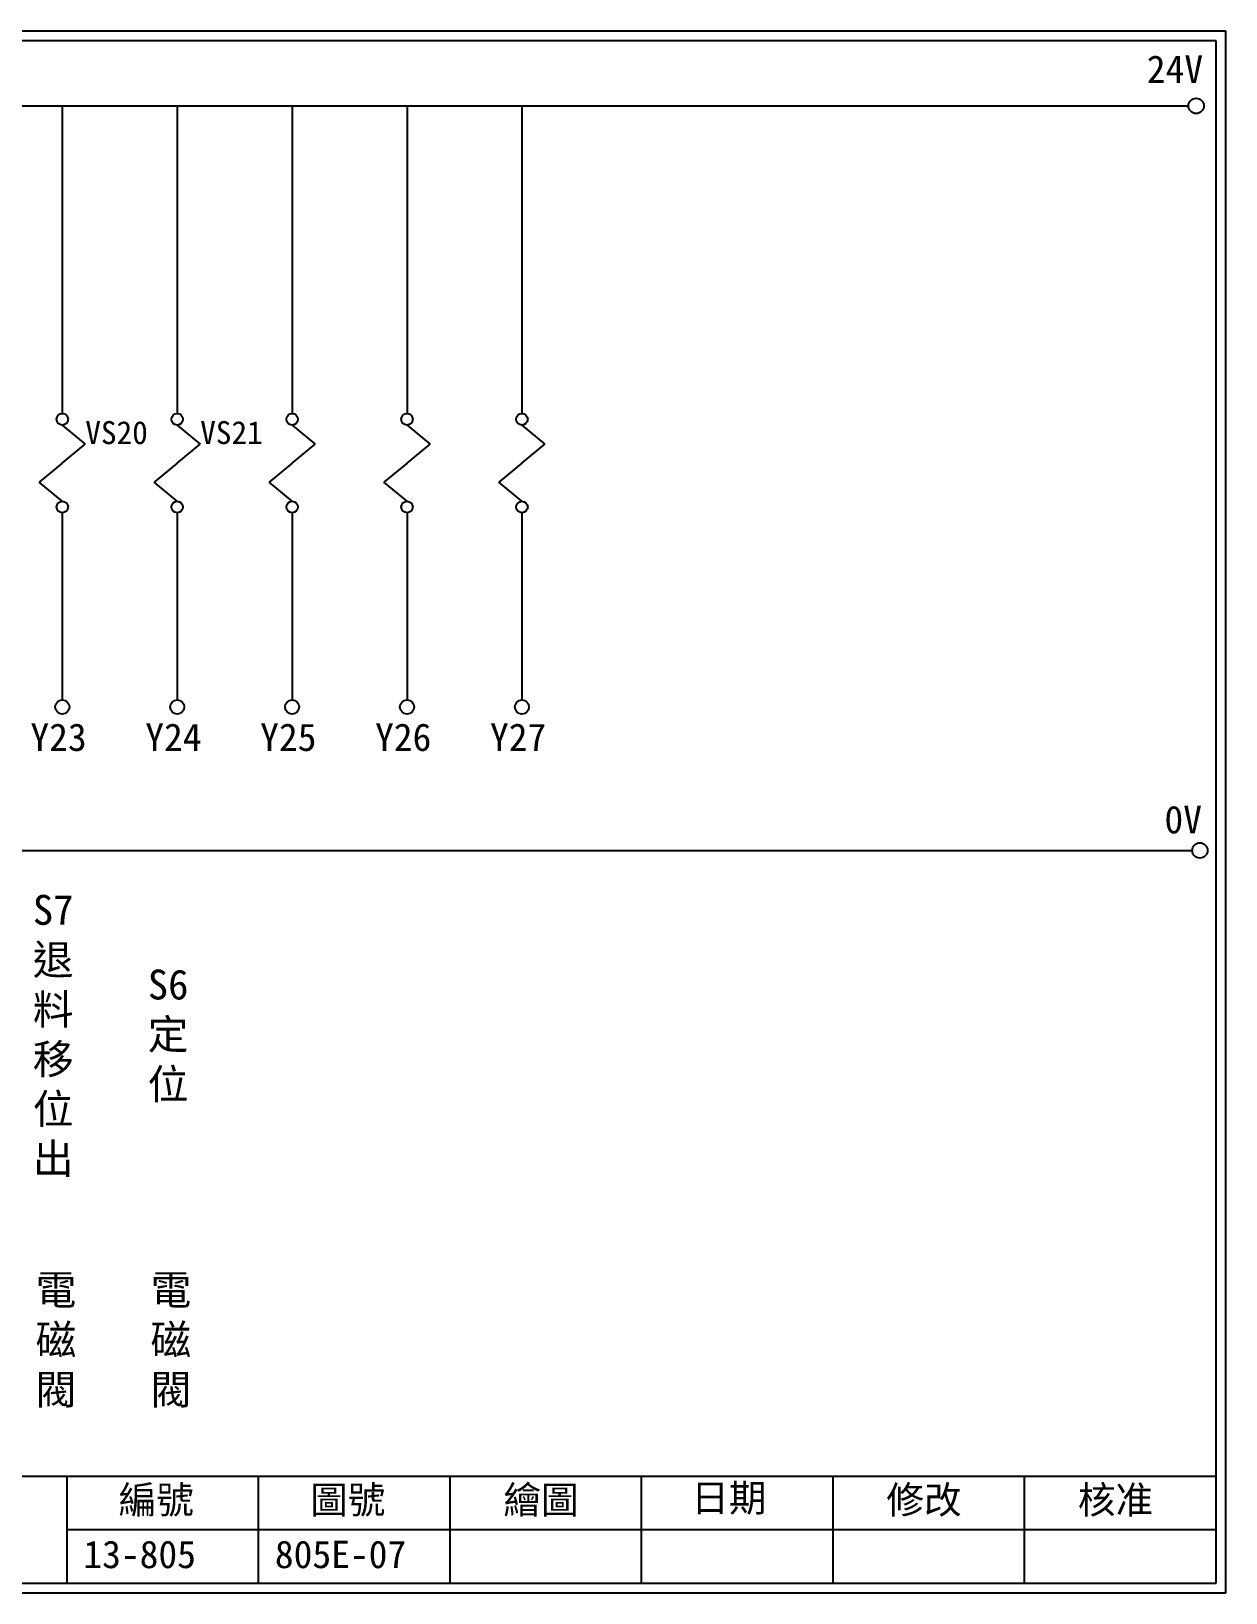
# Model space of a CAD drawing. Extents: x 926 to 1213, y 3 to 207.
# Drawn here: x 1056.8 to 1212.7, y 3 to 207 of the extents above; entities that cross this region are included whole.
import ezdxf

# ---------------------------------------------------------------- set-up
doc = ezdxf.new("R2010")
doc.units = 0
doc.layers.get('0').update_dxf_attribs({"linetype": 'CONTINUOUS'})
doc.layers.add('圖框層', color=7, linetype='CONTINUOUS')
doc.layers.add('標尺寸層', color=3, linetype='CONTINUOUS')
doc.styles.add('CNS', font='romanc.shx', dxfattribs={"bigfont": 'chineset.shx'})
doc.styles.add('STSL', font='kaiu.ttf')

msp = doc.modelspace()

# ---------------------------------------------------------------- linework, layer by layer
for centre in [(1208.88, 197.22), (1209.36, 99.96)]:
    msp.add_circle(centre, 1)
at = {"layer": '圖框層', "color": 7}
for p, q in [((1212.74, 206.97), (925.74, 206.97)), ((1212.74, 3), (1212.74, 206.97)), ((1211.49, 205.72), (926.99, 205.72)), ((1211.49, 4.25), (1211.49, 205.72)), ((926.99, 18.25), (1211.49, 18.25)), ((1061.49, 4.25), (1061.49, 18.25)), ((1086.49, 4.25), (1086.49, 18.25)), ((1111.49, 4.25), (1111.49, 18.25)), ((1136.49, 4.25), (1136.49, 18.25)), ((1161.49, 4.25), (1161.49, 18.25)), ((1186.49, 4.25), (1186.49, 18.25)), ((1061.49, 11.25), (1211.49, 11.25)), ((926.99, 4.25), (1211.49, 4.25)), ((925.74, 3), (1212.74, 3))]:
    msp.add_line(p, q, dxfattribs=at)
at = {"layer": '標尺寸層', "color": 7}
for p, q in [((930.28, 197.22), (1207.88, 197.22)), ((1060.86, 197.22), (1060.86, 157.03)), ((1075.86, 197.22), (1075.86, 157.03)), ((1090.86, 197.22), (1090.86, 157.03)), ((1105.86, 197.22), (1105.86, 157.03)), ((1120.86, 197.22), (1120.86, 157.03)), ((1060.86, 155.53), (1063.86, 153.04)), ((1075.86, 155.53), (1078.86, 153.04)), ((1090.86, 155.53), (1093.86, 153.04)), ((1105.86, 155.53), (1108.86, 153.04)), ((1120.86, 155.53), (1123.86, 153.04)), ((1060.86, 150.55), (1063.86, 153.04)), ((1075.86, 150.55), (1078.86, 153.04)), ((1090.86, 150.55), (1093.86, 153.04)), ((1105.86, 150.55), (1108.86, 153.04)), ((1120.86, 150.55), (1123.86, 153.04)), ((1060.86, 150.55), (1057.85, 148.06)), ((1075.86, 150.55), (1072.85, 148.06)), ((1090.86, 150.55), (1087.85, 148.06)), ((1105.86, 150.55), (1102.85, 148.06)), ((1120.86, 150.55), (1117.85, 148.06)), ((1060.86, 145.57), (1057.85, 148.06)), ((1075.86, 145.57), (1072.85, 148.06)), ((1090.86, 145.57), (1087.85, 148.06)), ((1105.86, 145.57), (1102.85, 148.06)), ((1120.86, 145.57), (1117.85, 148.06)), ((1060.86, 144.07), (1060.86, 119.62)), ((1075.86, 144.07), (1075.86, 119.62)), ((1090.86, 144.07), (1090.86, 119.62)), ((1105.86, 144.07), (1105.86, 119.62)), ((1120.86, 144.07), (1120.86, 119.62)), ((930.49, 99.96), (1208.36, 99.96))]:
    msp.add_line(p, q, dxfattribs=at)
for centre, radius in [((1060.86, 156.28), 0.751), ((1075.86, 156.28), 0.751), ((1090.86, 156.28), 0.751), ((1105.86, 156.28), 0.751), ((1120.86, 156.28), 0.751), ((1060.86, 144.82), 0.751), ((1075.86, 144.82), 0.751), ((1090.86, 144.82), 0.751), ((1105.86, 144.82), 0.751), ((1120.86, 144.82), 0.751), ((1060.86, 118.7), 0.92), ((1075.86, 118.7), 0.92), ((1090.86, 118.7), 0.92), ((1105.86, 118.7), 0.92), ((1120.86, 118.7), 0.92)]:
    msp.add_circle(centre, radius, dxfattribs=at)

# ---------------------------------------------------------------- texts
at = {"layer": '圖框層', "color": 4, "style": 'STSL'}
for s, height, p in [('24V', 3.6, (1202.44, 200.22)), ('VS20', 3, (1063.86, 153.04)), ('VS21', 3, (1078.86, 153.04)), ('Y23', 3.6, (1056.69, 112.96)), ('Y24', 3.6, (1071.69, 112.96)), ('Y25', 3.6, (1086.69, 112.96)), ('Y26', 3.6, (1101.69, 112.96)), ('Y27', 3.6, (1116.69, 112.96)), ('0V', 3.6, (1204.74, 102.2)), ('編號', 3.6, (1068.21, 13.34)), ('圖號', 3.6, (1093.21, 13.34)), ('繪圖', 3.6, (1118.44, 13.34)), ('日期', 3.6, (1142.96, 13.59)), ('修改', 3.6, (1168.44, 13.34)), ('核准', 3.6, (1193.44, 13.34)), ('13-805', 3.6, (1063.61, 6.22)), ('805E-07', 3.6, (1088.61, 6.22))]:
    msp.add_text(s, height=height, dxfattribs=at).set_placement(p)
at = {"layer": '標尺寸層', "color": 7, "char_height": 3.9, "attachment_point": 5, "style": 'CNS'}
for s, insert, width in [('{\\fDFKai-SB|b0|i0|c136|p65;S7退料移位出}', (1059.67, 75.74), 4.9608), ('{\\fDFKai-SB|b0|i0|c136|p65;S6定位}', (1074.67, 75.74), 4.9608), ('{\\fDFKai-SB|b0|i0|c136|p65;電磁閥}', (1060.03, 35.84), 8.6627), ('{\\fDFKai-SB|b0|i0|c136|p65;電磁閥}', (1075.03, 35.84), 8.6627)]:
    msp.add_mtext(s, dxfattribs=dict(at, insert=insert, width=width))

doc.saveas('drawing.dxf')
